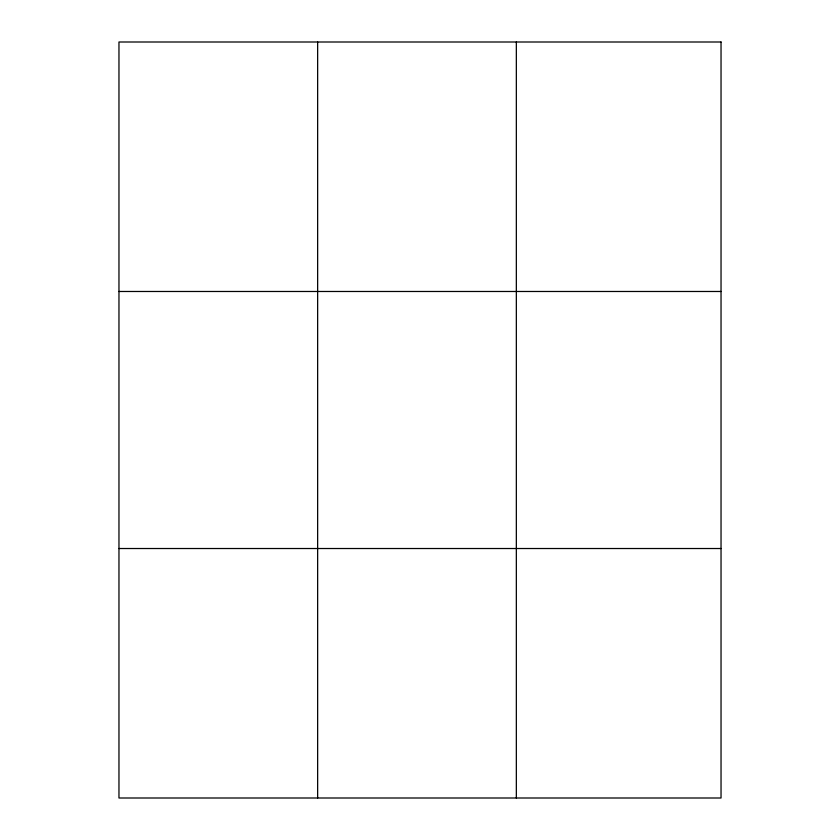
<?xml version="1.0" encoding="UTF-8"?>
<svg xmlns="http://www.w3.org/2000/svg" width="840" height="840" viewBox="0 0 840 840"><rect width="100%" height="100%" fill="white"/><g stroke="black" fill="none" stroke-linecap="round" stroke-linejoin="round"><path stroke-width="1.26" d="M317.646 42L317.646 798M516.337 42L516.337 798M118.965 291.48L721.035 291.48M118.965 548.52L721.035 548.52M721.035 42L721.035 798L118.965 798L118.965 42L721.035 42"/></g></svg>
